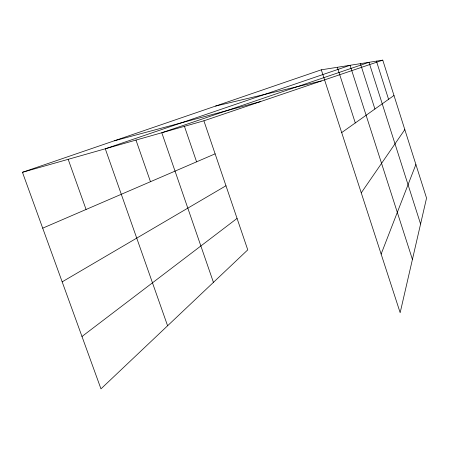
<?xml version="1.0" encoding="UTF-8"?>
<svg xmlns="http://www.w3.org/2000/svg" width="449" height="449" viewBox="0 0 449 449"><rect width="100%" height="100%" fill="white"/><g stroke="black" fill="none" stroke-linecap="round" stroke-linejoin="round"><path stroke-width="0.67" d="M381.134 254.078L415.886 164.491M361.254 192.851L404.813 129.604M81.982 336.492L237.066 218.41M341.695 132.595L393.981 95.48M62.17 281.86L225.97 185.763M42.706 228.165L215.122 153.844M22.45 172.298L203.891 120.803L247.758 249.863L100.969 388.862L22.45 172.298L321.31 69.814L382.767 60.138L426.55 198.088L400.16 312.684L321.31 69.814M203.891 120.803L382.767 60.138M114.214 140.829L260.549 101.586M215.576 106.071L321.316 80.977M68.181 159.322L86.073 209.47M167.6 325.766L105.279 148.793L350.052 65.29L412.423 259.432M135.974 140.077L150.477 181.71M213.432 282.37L161.797 132.752L368.994 62.304L420.584 224.006M184.438 126.326L196.589 161.831M337.328 67.294L355.288 122.942M360.407 63.657L374.921 109.012M376.436 61.131L388.581 99.313"/></g></svg>
